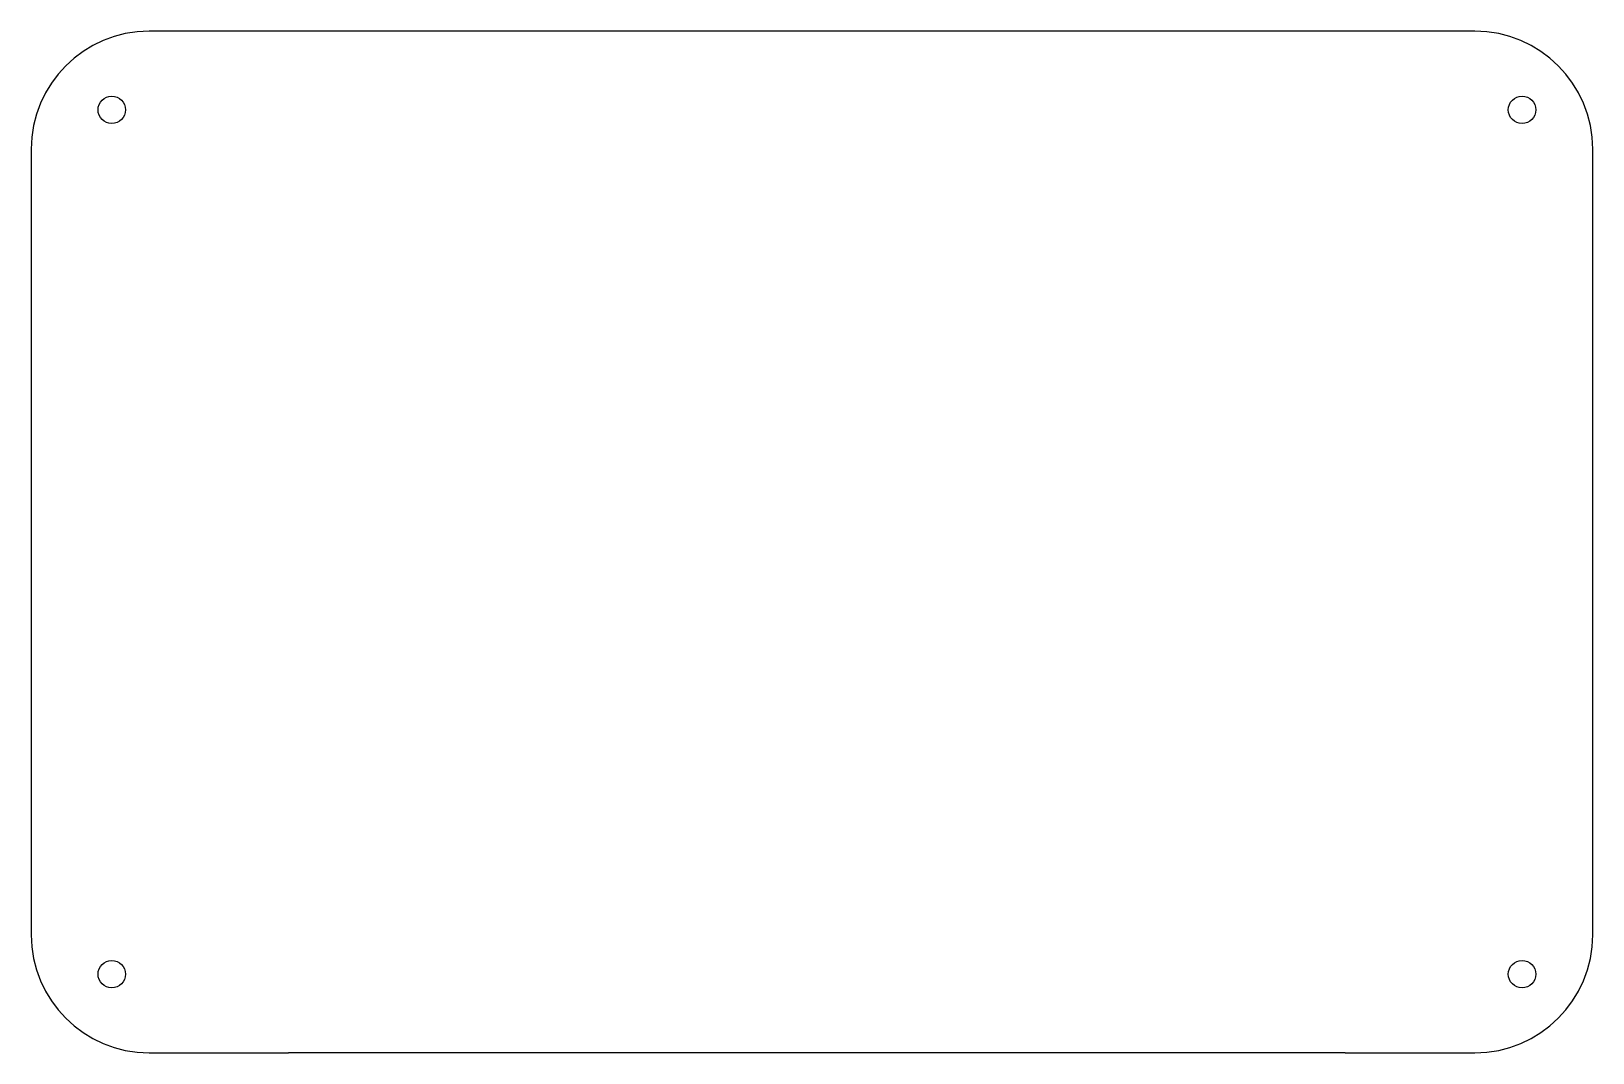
# Model space of a CAD drawing. Header units: millimetres. Extents: x 19 to 814, y 60 to 580.
import ezdxf

# ---------------------------------------------------------------- set-up
doc = ezdxf.new("R2010")
doc.units = ezdxf.units.MM
doc.header["$LTSCALE"] = 10
doc.layers.get('0').update_dxf_attribs({"linetype": 'CONTINUOUS'})

msp = doc.modelspace()

# ---------------------------------------------------------------- linework, layer by layer
at = {"linetype": 'CONTINUOUS'}
for p, q in [((110, 580), (79, 580)), ((728, 580), (110, 580)), ((754, 580), (728, 580)), ((19, 520), (19, 120)), ((814, 120), (814, 520)), ((79, 60), (150, 60)), ((110, 60), (150, 60)), ((688, 60), (150, 60)), ((688, 60), (728, 60)), ((688, 60), (754, 60))]:
    msp.add_line(p, q, dxfattribs=at)
for centre in [(60, 540), (778, 540), (60, 100), (778, 100)]:
    msp.add_circle(centre, 7, dxfattribs=at)
for centre, start, end in [((79, 520), 90, 180), ((754, 520), 0, 90), ((79, 120), 180, 270), ((754, 120), 270, 0)]:
    msp.add_arc(centre, 60, start, end, dxfattribs=at)

doc.saveas('drawing.dxf')
